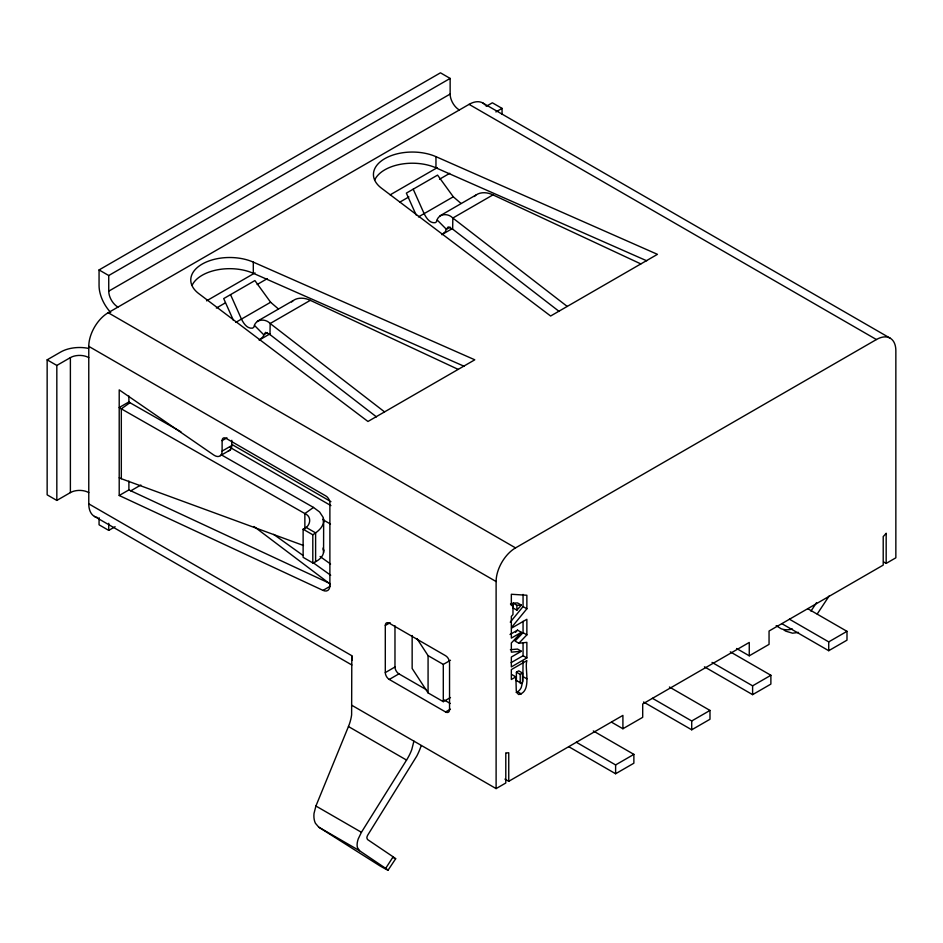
<?xml version="1.0" encoding="UTF-8"?>
<svg xmlns="http://www.w3.org/2000/svg" width="943" height="943" viewBox="0 0 943 943"><rect width="100%" height="100%" fill="white"/><g stroke="black" fill="none" stroke-linecap="round" stroke-linejoin="round"><path stroke-width="1.41" d="M376.457 416.877L269.981 334.576L270.169 323.508C264.959 317.956 255.176 319.182 253.832 327.221L252.524 328.164C247.137 328.907 243.542 323.331 241.455 319.088L230.54 294.64M559.128 311.414L452.652 229.114L452.84 218.045C447.619 212.493 437.847 213.719 436.503 221.77L435.183 222.701C429.808 223.444 426.212 217.868 424.126 213.637L413.211 189.178M323.567 522.222L323.414 518.473M523.059 661.243L522.835 681.046L521.279 687.376A6.118 3.524 -60 0 1 517.554 691.761L516.08 692.362M323.567 552.645L323.661 520.147L323.048 517.236L319.594 511.99L313.489 507.428L221.723 455.068M515.868 676.885L511.342 679.502L511.342 669.601L526.866 660.63C524.273 668.929 532.359 691.537 518.709 694.555L516.976 692.881L516.269 690.524L515.868 676.885L512.061 674.693M323.661 520.147C323.85 526.901 317.956 531.498 312.805 534.799L312.805 562.924C318.463 560.896 324.981 555.946 323.414 549.156M413.918 741.139L411.761 749.614A32.557 16.09 -53.7 0 1 406.551 760.082L361.428 832.292L358.222 838.94A18.825 9.3 -53.7 0 0 357.409 847.509L359.519 850.704L385.675 868.362L393.137 856.81L367.499 839.506L366.874 837.938A4.715 2.334 -53.7 0 1 367.994 834.708L416.83 755.991A47.009 23.233 -53.7 0 0 421.226 745.618M485.232 105.003A27.465 15.854 -60 0 0 469.084 104.355L108.186 312.722A27.465 15.854 -60 0 0 88.772 346.364L88.772 503.857L351.81 655.715L351.621 714.888A32.557 21.159 -67.2 0 1 348.45 726.534L315.917 806.017L314.019 813.42A18.825 12.235 -67.2 0 0 315.422 823.274L318.734 827.152L379.652 865.698A22.703 0.648 31.2 0 0 385.663 868.35M810.956 611.111L816.555 602.648M817.216 613.999L829.18 595.929M388.068 870.177L395.671 858.743L393.137 856.81M510.269 622.156L523.059 606.585L523.059 594.396M512.98 605.465L511.342 605.536L511.342 594.267L526.866 595.245L526.866 608.789L511.342 627.684L511.342 616.427L512.98 614.565L512.98 605.465L510.446 604.003M516.894 610.168L521.361 605.147L517.554 602.942L513.086 603.119L513.086 607.964L516.894 610.168L516.894 605.312L513.086 603.119M515.55 632.27L517.554 630.136L521.361 632.329L511.342 643.008L511.342 652.155L521.361 651.259L517.554 649.067L510.399 649.703M523.059 621.343L523.059 632.67L515.031 641.051L518.839 643.256L526.866 642.36L526.866 657.943L511.342 666.913L511.342 657.047L521.361 651.259M518.839 643.256L526.866 634.875L526.866 619.292L511.342 628.25L511.342 638.116L521.361 632.329M291.611 301.96C296.467 296.915 304.448 297.505 310.306 300.334L458.192 369.385M474.282 196.498C479.127 191.453 487.118 192.042 492.977 194.871L640.851 263.922M312.805 562.924L303.127 557.337L303.127 529.212C310.223 526.819 312.652 516.847 304.86 513.57L121.317 408.849A27.642 17.363 5.2 0 1 119.183 407.541L128.896 401.942L128.896 396.048M180.926 431.8L129.945 402.708L121.317 408.849L121.317 478.714L303.481 545.49M313.489 507.428L304.86 513.57L304.86 529.082M259.125 340.128L262.625 337.217L265.525 332.372L269.981 334.576M110.708 312.439A26.699 15.406 60 0 1 99.062 285.576L99.062 269.934L440.464 72.823L450.141 78.422L450.141 94.064A13.002 7.509 60 0 0 459.335 109.989M99.062 269.934L108.74 275.521L450.141 78.422M117.934 307.088A13.002 7.509 60 0 1 108.74 291.163L450.141 94.064M88.772 492.6A13.002 7.509 0 0 0 70.383 492.6L56.828 500.427L47.15 494.839L47.15 359.837L60.694 352.022A26.699 15.406 0 0 1 88.571 348.403M486.211 106.347L492.364 102.799L502.053 108.386L502.053 114.256M47.15 359.837L56.828 365.436L70.383 357.609A13.002 7.509 0 0 1 88.772 357.609M495.888 111.946L502.053 108.386M206.552 300.852L255.011 272.881M390.19 194.836L437.375 167.595M216.348 308.066L225.271 302.915M257.156 284.515L267.352 278.621M399.973 202.05L408.897 196.898M439.509 179.229L449.705 173.335M235.75 322.388L270.617 302.255L278.185 308.75M418.421 216.925L453.288 196.792L460.856 203.287M257.309 321.268L293.12 300.593M439.98 215.806L475.779 195.13M310.306 300.334L270.169 323.508L384.555 411.891M492.977 194.871L452.84 218.045L567.226 306.428M267.494 332.549L263.722 334.741L254.645 325.594M450.165 227.098L446.381 229.279L445.296 231.754L441.796 234.677L451.744 228.925M260.374 339.409L270.323 333.669M231.801 440.287L231.801 445.509L222.112 451.096A10.762 6.212 60 0 1 213.766 455.033L119.207 389.872L119.207 495.499L128.896 489.912L330.026 583.552M130.676 490.902L140.861 485.02M222.112 451.096L222.112 440.64L226.957 437.847M220.485 455.599L230.163 450M99.062 517.695L99.062 524.803L108.74 530.39L115.105 526.713M119.207 495.499L323.013 590.389L330.274 586.192M504.941 779.107L508.749 781.299L508.749 752.75A27.465 15.854 -60 0 1 505.79 752.844L505.79 783.008L496.112 788.596L496.112 581.536A27.465 15.854 -60 0 1 515.538 547.895L876.424 339.539A27.465 15.854 -60 0 1 895.85 350.749L895.85 557.808L886.172 563.407L883.638 561.945M450.412 709.171L445.579 711.965L389.259 679.443A5.599 3.23 60 0 1 385.298 672.595L385.298 625.48L390.143 622.686M385.298 672.595L394.976 666.996L394.976 625.787M389.259 679.443L398.936 673.856L426.472 689.757M416.924 638.541L428.075 655.633L443.293 664.414L450.483 660.265M510.033 634.474L517.554 630.136M412.15 635.511L412.15 668.481L428.075 692.893L443.293 701.675L450.483 697.525M511.118 662.646L523.059 655.75L526.866 657.943M516.399 672.194L518.709 670.85L522.516 673.054L522.516 681.365A1.638 0.943 -60 0 1 521.361 683.369A1.638 0.943 -60 0 1 520.206 682.697L516.399 680.504L516.399 672.194L520.206 674.386L522.516 673.054M508.749 781.299L622.91 715.395L622.91 728.75L611.524 722.173M622.91 728.75L642.702 717.328L642.702 703.961L749.261 642.442L749.261 655.809L736.601 648.501M749.261 655.809L769.052 644.375L769.052 631.02L883.214 565.105L883.214 536.555A27.465 15.854 -60 0 0 886.172 533.243L886.172 563.407M576.303 742.235L615.614 764.926L633.873 754.376L633.873 763.205L615.614 773.743L568.7 746.667M652.415 698.291L691.714 720.982L709.985 710.433L709.985 719.261L691.714 729.799L643.539 701.993M712.036 662.399L752.608 685.832L770.879 675.282L770.879 684.099L752.608 694.649L704.433 666.831M789.421 619.197L828.72 641.888L846.991 631.338L846.991 640.167L828.72 650.705L781.806 623.629M798.521 632.411L792.544 633.189L785.814 631.173A22.703 18.53 -63.5 0 1 783.892 629.877M516.894 605.312L521.361 605.147M395.671 858.743L392.547 857.27M435.961 156.656L657.448 254.339L550.629 316.011L381.432 188.14A38.899 22.455 0 0 1 384.838 158.624A38.899 22.455 0 0 1 435.961 156.656L435.961 167.83L646.709 260.775M253.302 262.119L474.789 359.802L367.959 421.474L198.761 293.603A38.899 22.455 0 0 1 202.167 264.087A38.899 22.455 0 0 1 253.302 262.119L253.302 273.293L464.05 366.238M482.816 102.999L890.157 338.183M469.084 104.355L876.424 339.539M807.68 608.648L846.991 631.338M730.306 651.861L770.879 675.282M108.186 312.722L515.538 547.895M88.772 346.364L496.112 581.536M669.412 687.011L709.985 710.433M523.059 606.585L526.866 608.789M231.884 444.459L330.922 501.641M230.198 447.465L330.922 505.613M523.059 632.67L526.866 634.875M322.848 519.652L330.474 524.049M305.933 527.278L315.61 532.878L315.61 561.627M303.127 529.212L312.805 534.799M523.059 676.65L526.866 678.854M593.3 730.955L633.873 754.376M517.554 691.761L521.361 693.965M443.988 699.871L450.247 703.478M94.453 516.422L351.845 664.992M351.81 705.281L496.112 788.596M348.45 726.534L406.551 760.082M315.917 806.017L361.428 832.292M318.734 827.152L359.519 850.704M129.945 402.708L128.896 401.942M452.652 229.114L448.196 226.909L446.381 229.279L437.316 220.132M320.078 556.511L330.569 564.02M273.659 534.375L302.762 555.25M313.229 562.759L330.698 575.265M253.985 526.5L330.356 584.224M776.16 625.669L781.24 628.804A24.07 19.638 -63.5 0 0 792.391 629.005M453.288 196.792L437.564 175.115L406.362 193.126L416.134 215.004M270.617 302.255L254.893 280.578L223.703 298.589L233.463 320.467M323.048 548.013L323.661 550.712M828.72 641.888L828.72 650.705M752.608 685.832L752.608 694.649M691.714 720.982L691.714 729.799M615.614 764.926L615.614 773.743M523.059 642.996L523.059 655.75M520.206 674.386L520.206 682.697M443.293 664.414L443.293 701.675M428.075 655.633L428.075 692.893M128.896 481.083L128.896 489.912M108.74 275.521L108.74 291.163M108.74 523.282L108.74 530.39M70.383 357.609L70.383 492.6M56.828 365.436L56.828 500.427M97.4 517.518A27.465 15.854 -60 0 1 88.772 503.857M374.713 179.995A38.899 22.455 0 0 1 435.961 167.83M352.234 660.124A27.465 15.854 -60 0 1 351.81 655.715M323.013 590.389A10.762 6.212 60 0 0 329.885 585.603L329.885 502.867A5.599 3.23 60 0 0 325.924 496.006L226.072 438.354A5.599 3.23 60 0 0 222.112 440.64M231.801 445.509A10.762 6.212 60 0 1 228.3 450.884M121.352 478.679A27.642 14.416 -4.8 0 1 119.242 477.818M398.936 673.856A5.599 3.23 60 0 1 394.976 666.996M445.579 711.965A5.599 3.23 60 0 0 449.54 709.678L449.54 662.575A5.599 3.23 60 0 0 445.579 655.715L389.259 623.193A5.599 3.23 60 0 0 385.298 625.48M517.106 681.317A1.638 0.943 -60 0 1 516.399 680.504M192.042 285.458A38.899 22.455 0 0 1 253.302 273.293"/></g></svg>
